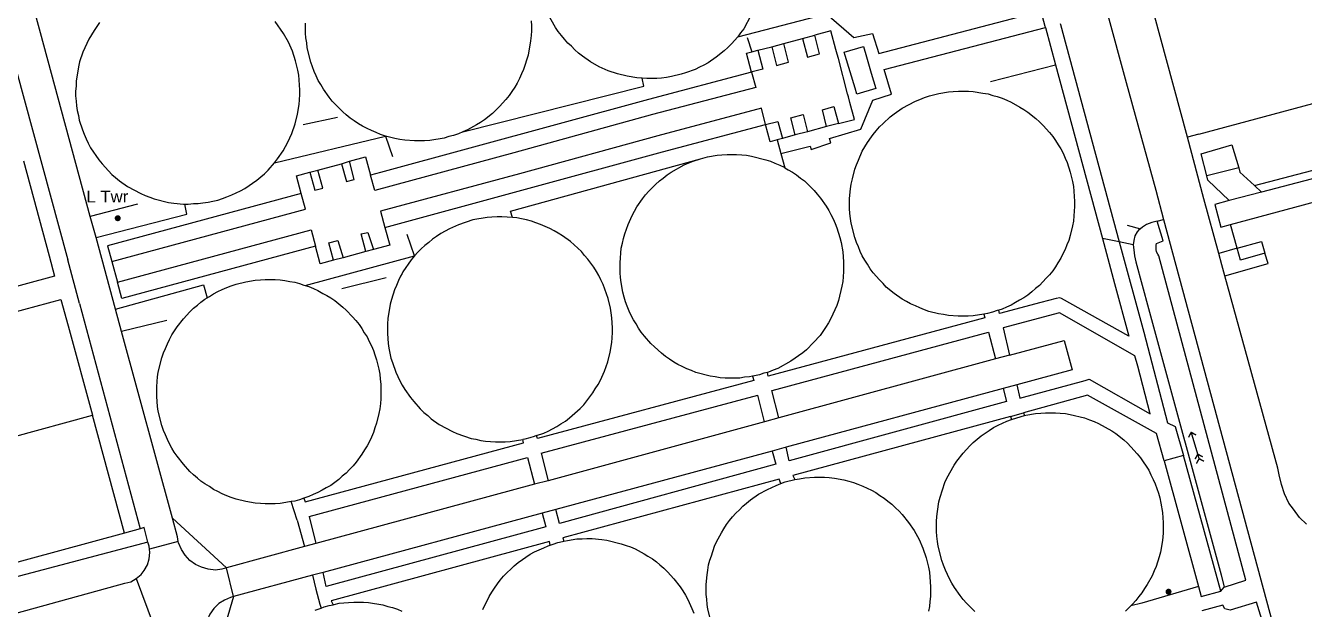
# Model space of a CAD drawing. Header units: millimetres. Extents: x 111502 to 977541, y 8702 to 1044108.
# Drawn here: x 974782.4 to 974942.6, y 476292.6 to 476365.8 of the extents above; entities that cross this region are included whole.
import ezdxf

# ---------------------------------------------------------------- set-up
doc = ezdxf.new("R2010")
doc.units = ezdxf.units.MM
doc.header["$LTSCALE"] = 0.25
doc.layers.add('X HVSS Site Background', color=8, linetype='Continuous')
doc.styles.add('OS Master Map$1$Standard', font='txt')

# ---------------------------------------------------------------- blocks, each defined once
blk = doc.blocks.new('OS Master Map$1$OSS9')
at = {"color": 8, "true_color": 0x707070, "const_width": 0.375, "flags": 128}
blk.add_lwpolyline([(0.188, 0), (0.181, 0.049), (0.162, 0.094), (0.133, 0.133), (0.094, 0.162), (0.049, 0.181), (0, 0.188), (-0.049, 0.181), (-0.094, 0.162), (-0.133, 0.133), (-0.162, 0.094), (-0.181, 0.049), (-0.188, 0), (-0.181, -0.049), (-0.162, -0.094), (-0.133, -0.133), (-0.094, -0.162), (-0.049, -0.181), (0, -0.188), (0.049, -0.181), (0.094, -0.162), (0.133, -0.133), (0.162, -0.094), (0.181, -0.049), (0.188, 0), (0.181, 0.049)], dxfattribs=at)
blk = doc.blocks.new('OS Master Map$1$OSS6')
at = {"color": 8, "true_color": 0x707070, "const_width": 0.174, "flags": 128}
for points in [[(0.5, 0.5), (0, 0), (0.5, -0.5)], [(0, 0), (3.438, 0)], [(3.35, 0.5), (2.85, 0), (3.35, -0.5)], [(3.938, 0.5), (3.438, 0), (3.938, -0.5)]]:
    blk.add_lwpolyline(points, dxfattribs=at)
blk = doc.blocks.new('OS MAP')
at = {"layer": 'X HVSS Site Background', "flags": 128}
for points in [[(488709.77, 240893.16), (488703.85, 240915.05), (488703.85, 240915.05), (488696.68, 240941.46)], [(488641.45, 240900.55), (488640.8, 240900.6), (488640.8, 240900.6), (488639.6, 240900.8), (488639.6, 240900.8), (488638.4, 240901.1), (488638.4, 240901.1), (488637.2, 240901.5), (488637.2, 240901.5), (488636.1, 240902), (488636.1, 240902), (488635, 240902.6), (488635, 240902.6), (488634, 240903.3), (488634, 240903.3), (488633.5, 240903.7), (488633.5, 240903.7), (488633.05, 240904.1), (488633.05, 240904.1), (488632.6, 240904.55), (488632.6, 240904.55), (488632.15, 240904.95), (488632.15, 240904.95), (488631.75, 240905.45), (488631.75, 240905.45), (488631.35, 240905.9), (488631.35, 240905.9), (488630.95, 240906.4), (488630.95, 240906.4), (488630.6, 240906.9), (488630.6, 240906.9), (488629.7, 240908.55)], [(488655.1, 240908.4), (488654.2, 240906.75), (488654.2, 240906.75), (488653.8, 240906.25), (488653.8, 240906.25), (488653.45, 240905.75)], [(488627.55, 240907.75), (488627.6, 240907.1), (488627.6, 240907.1), (488627.6, 240906.5), (488627.6, 240906.5), (488627.55, 240905.9), (488627.55, 240905.9), (488627.5, 240905.25), (488627.5, 240905.25), (488627.2, 240903.45), (488627.2, 240903.45), (488626.6, 240901.65), (488626.6, 240901.65), (488626.35, 240901.1), (488626.35, 240901.1), (488626.1, 240900.5), (488626.1, 240900.5), (488625.8, 240899.95), (488625.8, 240899.95), (488625.5, 240899.45), (488625.5, 240899.45), (488625.15, 240898.9), (488625.15, 240898.9), (488624.8, 240898.4), (488624.8, 240898.4), (488624.4, 240897.9), (488624.4, 240897.9), (488623.6, 240897), (488623.6, 240897), (488623.15, 240896.55), (488623.15, 240896.55), (488622.7, 240896.15), (488622.7, 240896.15), (488621.7, 240895.35), (488621.7, 240895.35), (488621.2, 240895), (488621.2, 240895), (488620.7, 240894.7), (488620.7, 240894.7), (488619.6, 240894.1), (488619.6, 240894.1), (488619, 240893.85)], [(488609.3, 240893.3), (488608.7, 240893.5), (488608.7, 240893.5), (488608.15, 240893.75), (488608.15, 240893.75), (488607.55, 240894), (488607.55, 240894), (488607, 240894.25), (488607, 240894.25), (488606.45, 240894.55), (488606.45, 240894.55), (488605.95, 240894.85), (488605.95, 240894.85), (488605.4, 240895.2), (488605.4, 240895.2), (488604.9, 240895.55), (488604.9, 240895.55), (488604.4, 240895.95), (488604.4, 240895.95), (488603.95, 240896.35), (488603.95, 240896.35), (488603.05, 240897.25), (488603.05, 240897.25), (488602.65, 240897.7), (488602.65, 240897.7), (488602.25, 240898.2), (488602.25, 240898.2), (488601.55, 240899.2), (488601.55, 240899.2), (488601.2, 240899.75), (488601.2, 240899.75), (488600.9, 240900.25), (488600.9, 240900.25), (488600.65, 240900.85), (488600.65, 240900.85), (488600.4, 240901.4), (488600.4, 240901.4), (488600.15, 240902), (488600.15, 240902), (488599.95, 240902.55), (488599.95, 240902.55), (488599.5, 240904.35), (488599.5, 240904.35), (488599.45, 240905), (488599.45, 240905), (488599.35, 240905.6), (488599.35, 240905.6), (488599.3, 240906.2), (488599.3, 240906.2), (488599.3, 240907.45)], [(488595.4, 240889.95), (488595.8, 240890.45), (488595.8, 240890.45), (488596.5, 240891.45), (488596.5, 240891.45), (488597.1, 240892.55), (488597.1, 240892.55), (488597.6, 240893.65), (488597.6, 240893.65), (488598, 240894.85), (488598, 240894.85), (488598.3, 240896.05), (488598.3, 240896.05), (488598.5, 240897.25), (488598.5, 240897.25), (488598.55, 240897.85), (488598.55, 240897.85), (488598.6, 240898.5), (488598.6, 240898.5), (488598.6, 240899.1), (488598.6, 240899.1), (488598.55, 240899.7), (488598.55, 240899.7), (488598.5, 240900.35), (488598.5, 240900.35), (488598.45, 240900.95), (488598.45, 240900.95), (488598.35, 240901.55), (488598.35, 240901.55), (488598.05, 240902.75), (488598.05, 240902.75), (488597.65, 240903.95), (488597.65, 240903.95), (488597.15, 240905.05), (488597.15, 240905.05), (488596.55, 240906.15), (488596.55, 240906.15), (488595.5, 240907.65)], [(488573.5, 240907.55), (488572.8, 240906.55), (488572.8, 240906.55), (488572.5, 240906), (488572.5, 240906), (488572.15, 240905.45), (488572.15, 240905.45), (488571.4, 240903.8), (488571.4, 240903.8), (488571, 240902.6), (488571, 240902.6), (488570.85, 240902), (488570.85, 240902), (488570.55, 240900.2), (488570.55, 240900.2), (488570.55, 240899.55), (488570.55, 240899.55), (488570.5, 240898.95), (488570.5, 240898.95), (488570.5, 240898.35), (488570.5, 240898.35), (488570.55, 240897.7), (488570.55, 240897.7), (488570.6, 240897.1), (488570.6, 240897.1), (488570.7, 240896.5), (488570.7, 240896.5), (488570.85, 240895.9), (488570.85, 240895.9), (488570.95, 240895.3), (488570.95, 240895.3), (488571.35, 240894.1), (488571.35, 240894.1), (488571.55, 240893.55), (488571.55, 240893.55), (488571.8, 240892.95), (488571.8, 240892.95), (488572.05, 240892.4), (488572.05, 240892.4), (488572.35, 240891.85), (488572.35, 240891.85), (488573.4, 240890.35), (488573.4, 240890.35), (488573.8, 240889.85), (488573.8, 240889.85), (488574.6, 240888.95), (488574.6, 240888.95), (488575.05, 240888.5), (488575.05, 240888.5), (488575.5, 240888.1), (488575.5, 240888.1), (488576, 240887.7), (488576, 240887.7), (488577, 240887), (488577, 240887), (488578.65, 240886.1), (488578.65, 240886.1), (488579.2, 240885.85), (488579.2, 240885.85), (488579.8, 240885.65), (488579.8, 240885.65), (488580.35, 240885.45), (488580.35, 240885.45), (488582.15, 240885), (488582.15, 240885), (488582.8, 240884.9), (488582.8, 240884.9), (488584, 240884.8), (488584, 240884.8), (488584.16, 240884.8)], [(488566.08, 240906.22), (488565.45, 240908.55), (488565.45, 240908.55), (488565.3, 240909.35), (488565.3, 240909.35), (488565.25, 240910.15), (488565.25, 240910.15), (488565.4, 240910.95)], [(488653.45, 240905.75), (488664.55, 240908.6), (488664.55, 240908.6), (488667.98, 240905.65), (488667.98, 240905.65), (488670.31, 240906.17), (488670.31, 240906.17), (488671.13, 240903.66), (488671.13, 240903.66), (488691.43, 240908.96)], [(488691.43, 240908.96), (488691.93, 240907.08), (488691.93, 240907.08), (488691.98, 240906.9)], [(488699.66, 240908.91), (488702.1, 240900), (488702.1, 240900), (488705.8, 240886.55), (488705.8, 240886.55), (488706.79, 240882.87)], [(488658.85, 240891.13), (488662.52, 240892.05), (488662.52, 240892.05), (488662.65, 240891.64), (488662.65, 240891.64), (488665.09, 240892.45), (488665.09, 240892.45), (488664.95, 240893.01), (488664.95, 240893.01), (488668.88, 240894.18), (488668.88, 240894.18), (488670.36, 240897.8), (488670.36, 240897.8), (488672.71, 240898.56), (488672.71, 240898.56), (488671.78, 240901.63), (488671.78, 240901.63), (488691.98, 240906.9)], [(488666.05, 240894.9), (488668.05, 240895.4), (488668.05, 240895.4), (488667.5, 240897.5), (488667.5, 240897.5), (488667.3, 240898.24), (488667.3, 240898.24), (488667.21, 240898.62), (488667.21, 240898.62), (488666.05, 240903.02), (488666.05, 240903.02), (488665.9, 240903.57), (488665.9, 240903.57), (488665.75, 240904.15), (488665.75, 240904.15), (488665.1, 240906.5), (488665.1, 240906.5), (488663.1, 240905.95)], [(488691.98, 240906.9), (488693.25, 240902.23)], [(488693.84, 240907.39), (488693.87, 240907.29), (488693.87, 240907.29), (488701.24, 240880.05)], [(488561.95, 240905.6), (488569.5, 240877.8)], [(488572.33, 240883.25), (488566.08, 240906.22)], [(488653.45, 240905.75), (488652.65, 240904.85), (488652.65, 240904.85), (488652.2, 240904.4), (488652.2, 240904.4), (488651.75, 240904), (488651.75, 240904), (488650.75, 240903.2), (488650.75, 240903.2), (488649.75, 240902.5), (488649.75, 240902.5), (488649.2, 240902.2), (488649.2, 240902.2), (488648.65, 240901.95), (488648.65, 240901.95), (488648.1, 240901.65), (488648.1, 240901.65), (488646.9, 240901.25), (488646.9, 240901.25), (488646.35, 240901.05), (488646.35, 240901.05), (488645.15, 240900.75), (488645.15, 240900.75), (488644.5, 240900.65), (488644.5, 240900.65), (488643.9, 240900.55), (488643.9, 240900.55), (488643.3, 240900.5), (488643.3, 240900.5), (488642.05, 240900.5), (488642.05, 240900.5), (488641.45, 240900.55)], [(488654.62, 240905.67), (488655.19, 240903.86)], [(488657.7, 240904.5), (488659.2, 240904.9)], [(488657.7, 240904.5), (488658.3, 240902.15), (488658.3, 240902.15), (488659.8, 240902.55), (488659.8, 240902.55), (488659.2, 240904.9)], [(488659.2, 240904.9), (488661.55, 240905.55)], [(488661.55, 240905.55), (488662.2, 240903.2), (488662.2, 240903.2), (488663.7, 240903.6), (488663.7, 240903.6), (488663.1, 240905.95)], [(488661.55, 240905.55), (488663.1, 240905.95)], [(488655.18, 240901.33), (488654.55, 240903.7), (488654.55, 240903.7), (488655.19, 240903.86)], [(488655.95, 240904.05), (488656.6, 240901.7), (488656.6, 240901.7), (488655.25, 240901.35), (488655.25, 240901.35), (488655.18, 240901.33)], [(488655.19, 240903.86), (488655.95, 240904.05)], [(488655.95, 240904.05), (488657.7, 240904.5)], [(488668.35, 240898.55), (488668.14, 240899.29), (488668.14, 240899.29), (488666.92, 240903.41), (488666.92, 240903.41), (488666.79, 240903.83), (488666.79, 240903.83), (488669.18, 240904.54), (488669.18, 240904.54), (488669.56, 240903.25), (488669.56, 240903.25), (488670.17, 240901.2), (488670.17, 240901.2), (488670.74, 240899.26), (488670.74, 240899.26), (488668.35, 240898.55)], [(488685.09, 240900.14), (488693.25, 240902.23)], [(488693.25, 240902.23), (488699.13, 240880.46)], [(488711.19, 240893.54), (488740.87, 240901.52)], [(488718.2, 240887.1), (488743.25, 240893.68), (488743.25, 240893.68), (488740.87, 240901.52)], [(488655.18, 240901.33), (488655.7, 240899.4), (488655.7, 240899.4), (488642.75, 240896), (488642.75, 240896), (488625.4, 240891.2), (488625.4, 240891.2), (488608, 240886.5), (488608, 240886.5), (488607.45, 240888.4)], [(488655.18, 240901.33), (488642.25, 240897.9), (488642.25, 240897.9), (488608.7, 240888.75), (488608.7, 240888.75), (488607.45, 240888.4)], [(488619, 240893.85), (488641.69, 240899.55), (488641.69, 240899.55), (488641.45, 240900.55)], [(488684.29, 240871.02), (488682.95, 240870.8), (488682.95, 240870.8), (488682.3, 240870.75), (488682.3, 240870.75), (488681.05, 240870.75), (488681.05, 240870.75), (488679.85, 240870.85), (488679.85, 240870.85), (488679.2, 240870.95), (488679.2, 240870.95), (488678.6, 240871.05), (488678.6, 240871.05), (488677.4, 240871.35), (488677.4, 240871.35), (488676.85, 240871.55), (488676.85, 240871.55), (488676.25, 240871.8), (488676.25, 240871.8), (488675.7, 240872.05), (488675.7, 240872.05), (488675.1, 240872.3), (488675.1, 240872.3), (488674.6, 240872.6), (488674.6, 240872.6), (488674.05, 240872.9), (488674.05, 240872.9), (488673.05, 240873.6), (488673.05, 240873.6), (488672.05, 240874.4), (488672.05, 240874.4), (488671.65, 240874.85), (488671.65, 240874.85), (488671.2, 240875.3), (488671.2, 240875.3), (488670.4, 240876.2), (488670.4, 240876.2), (488670.05, 240876.7), (488670.05, 240876.7), (488669.7, 240877.25), (488669.7, 240877.25), (488669.35, 240877.75), (488669.35, 240877.75), (488669.05, 240878.3), (488669.05, 240878.3), (488668.8, 240878.85), (488668.8, 240878.85), (488668.55, 240879.45), (488668.55, 240879.45), (488668.3, 240880), (488668.3, 240880), (488668.1, 240880.6), (488668.1, 240880.6), (488667.65, 240882.4), (488667.65, 240882.4), (488667.55, 240883), (488667.55, 240883), (488667.5, 240883.6), (488667.5, 240883.6), (488667.45, 240884.25), (488667.45, 240884.25), (488667.45, 240885.5), (488667.45, 240885.5), (488667.55, 240886.7), (488667.55, 240886.7), (488667.65, 240887.3), (488667.65, 240887.3), (488667.8, 240887.95), (488667.8, 240887.95), (488668.1, 240889.15), (488668.1, 240889.15), (488668.3, 240889.7), (488668.3, 240889.7), (488668.55, 240890.3), (488668.55, 240890.3), (488669.05, 240891.4), (488669.05, 240891.4), (488669.35, 240891.95), (488669.35, 240891.95), (488669.7, 240892.5), (488669.7, 240892.5), (488670.22, 240893.23), (488670.22, 240893.23), (488670.4, 240893.5), (488670.4, 240893.5), (488670.8, 240893.95), (488670.8, 240893.95), (488671.2, 240894.45), (488671.2, 240894.45), (488671.65, 240894.9), (488671.65, 240894.9), (488672.55, 240895.7), (488672.55, 240895.7), (488673.05, 240896.1), (488673.05, 240896.1), (488674.05, 240896.8), (488674.05, 240896.8), (488675.7, 240897.7), (488675.7, 240897.7), (488676.25, 240897.9), (488676.25, 240897.9), (488676.85, 240898.15), (488676.85, 240898.15), (488677.45, 240898.35), (488677.45, 240898.35), (488678.65, 240898.65), (488678.65, 240898.65), (488679.85, 240898.85), (488679.85, 240898.85), (488680.45, 240898.9), (488680.45, 240898.9), (488681.1, 240898.95), (488681.1, 240898.95), (488682.35, 240898.95), (488682.35, 240898.95), (488682.95, 240898.9), (488682.95, 240898.9), (488684.15, 240898.7), (488684.15, 240898.7), (488684.8, 240898.6), (488684.8, 240898.6), (488685.4, 240898.4), (488685.4, 240898.4), (488685.95, 240898.25), (488685.95, 240898.25), (488686.55, 240898.05), (488686.55, 240898.05), (488687.15, 240897.8), (488687.15, 240897.8), (488687.7, 240897.55), (488687.7, 240897.55), (488688.8, 240896.95), (488688.8, 240896.95), (488689.3, 240896.65), (488689.3, 240896.65), (488689.8, 240896.3), (488689.8, 240896.3), (488690.8, 240895.5), (488690.8, 240895.5), (488691.25, 240895.1), (488691.25, 240895.1), (488691.7, 240894.65), (488691.7, 240894.65), (488692.5, 240893.75), (488692.5, 240893.75), (488692.9, 240893.25), (488692.9, 240893.25), (488693.25, 240892.75), (488693.25, 240892.75), (488693.6, 240892.2), (488693.6, 240892.2), (488693.9, 240891.7), (488693.9, 240891.7), (488694.2, 240891.15), (488694.2, 240891.15), (488694.45, 240890.55), (488694.45, 240890.55), (488694.7, 240890), (488694.7, 240890), (488695.1, 240888.8), (488695.1, 240888.8), (488695.4, 240887.6), (488695.4, 240887.6), (488695.5, 240887), (488695.5, 240887), (488695.55, 240886.4), (488695.55, 240886.4), (488695.6, 240885.75), (488695.6, 240885.75), (488695.65, 240885.15), (488695.65, 240885.15), (488695.65, 240884.5), (488695.65, 240884.5), (488695.55, 240883.3), (488695.55, 240883.3), (488695.5, 240882.65), (488695.5, 240882.65), (488695.4, 240882.05), (488695.4, 240882.05), (488695.1, 240880.85), (488695.1, 240880.85), (488694.9, 240880.25), (488694.9, 240880.25), (488694.65, 240879.7), (488694.65, 240879.7), (488694.45, 240879.1), (488694.45, 240879.1), (488694.15, 240878.55), (488694.15, 240878.55), (488693.9, 240878), (488693.9, 240878), (488693.55, 240877.45), (488693.55, 240877.45), (488693.25, 240876.95), (488693.25, 240876.95), (488692.9, 240876.45), (488692.9, 240876.45), (488692.5, 240875.95), (488692.5, 240875.95), (488692.1, 240875.5), (488692.1, 240875.5), (488691.65, 240875.05), (488691.65, 240875.05), (488691.25, 240874.6), (488691.25, 240874.6), (488690.75, 240874.2), (488690.75, 240874.2), (488690.3, 240873.8), (488690.3, 240873.8), (488689.8, 240873.4), (488689.8, 240873.4), (488689.3, 240873.05), (488689.3, 240873.05), (488688.75, 240872.75), (488688.75, 240872.75), (488688.25, 240872.45), (488688.25, 240872.45), (488687.7, 240872.15), (488687.7, 240872.15), (488687.1, 240871.9), (488687.1, 240871.9), (488686.55, 240871.65), (488686.55, 240871.65), (488686.15, 240871.52)], [(488656.94, 240894.75), (488656.4, 240896.8), (488656.4, 240896.8), (488643.45, 240893.35), (488643.45, 240893.35), (488626.1, 240888.6), (488626.1, 240888.6), (488608.7, 240883.9), (488608.7, 240883.9), (488609.25, 240881.85)], [(488664.55, 240894.5), (488664.05, 240896.6), (488664.05, 240896.6), (488665.5, 240897), (488665.5, 240897), (488666.05, 240894.9)], [(488599.02, 240894.77), (488603.29, 240895.69)], [(488656.94, 240894.75), (488658.45, 240895.15), (488658.45, 240895.15), (488659.05, 240893)], [(488660.65, 240893.45), (488660.1, 240895.6), (488660.1, 240895.6), (488661.65, 240896), (488661.65, 240896), (488662.2, 240893.85)], [(488609.25, 240881.85), (488644, 240891.35), (488644, 240891.35), (488656.94, 240894.75)], [(488619, 240893.85), (488618.45, 240893.6), (488618.45, 240893.6), (488617.85, 240893.4), (488617.85, 240893.4), (488617.25, 240893.25), (488617.25, 240893.25), (488616.65, 240893.05), (488616.65, 240893.05), (488614.85, 240892.75), (488614.85, 240892.75), (488614.2, 240892.7), (488614.2, 240892.7), (488612.95, 240892.7), (488612.95, 240892.7), (488611.75, 240892.8), (488611.75, 240892.8), (488611.1, 240892.9), (488611.1, 240892.9), (488610.5, 240893), (488610.5, 240893), (488609.3, 240893.3)], [(488658.38, 240892.83), (488657.5, 240892.6), (488657.5, 240892.6), (488656.94, 240894.75)], [(488662.2, 240893.85), (488660.65, 240893.45)], [(488664.55, 240894.5), (488662.2, 240893.85)], [(488666.05, 240894.9), (488664.55, 240894.5)], [(488711.19, 240893.54), (488709.77, 240893.16)], [(488751.75, 240894.85), (488719.05, 240886.3)], [(488595.4, 240889.95), (488609.3, 240893.3)], [(488609.3, 240893.3), (488610.21, 240890.77)], [(488659.05, 240893), (488658.38, 240892.83)], [(488658.38, 240892.83), (488658.85, 240891.13)], [(488660.65, 240893.45), (488659.05, 240893)], [(488713.72, 240878.59), (488711.85, 240885.45), (488711.85, 240885.45), (488709.77, 240893.16)], [(488712.2, 240888.35), (488711.5, 240891.1), (488711.5, 240891.1), (488715.35, 240892.2), (488715.35, 240892.2), (488716.2, 240889.35)], [(488604.8, 240890.15), (488606.8, 240890.7), (488606.8, 240890.7), (488607.45, 240888.4)], [(488625.24, 240883.09), (488624.98, 240883.91), (488624.98, 240883.91), (488648.79, 240890.46)], [(488655.3, 240863.24), (488654.9, 240863.15), (488654.9, 240863.15), (488654.3, 240863.1), (488654.3, 240863.1), (488653.7, 240863), (488653.7, 240863), (488651.85, 240863), (488651.85, 240863), (488651.25, 240863.05), (488651.25, 240863.05), (488650.6, 240863.15), (488650.6, 240863.15), (488650, 240863.25), (488650, 240863.25), (488648.2, 240863.7), (488648.2, 240863.7), (488647.65, 240863.95), (488647.65, 240863.95), (488647.05, 240864.15), (488647.05, 240864.15), (488646.5, 240864.45), (488646.5, 240864.45), (488645.95, 240864.7), (488645.95, 240864.7), (488645.45, 240865), (488645.45, 240865), (488644.9, 240865.35), (488644.9, 240865.35), (488644.4, 240865.7), (488644.4, 240865.7), (488643.9, 240866.1), (488643.9, 240866.1), (488643, 240866.9), (488643, 240866.9), (488642.55, 240867.35), (488642.55, 240867.35), (488641.75, 240868.25), (488641.75, 240868.25), (488641.35, 240868.75), (488641.35, 240868.75), (488641, 240869.25), (488641, 240869.25), (488640.7, 240869.8), (488640.7, 240869.8), (488640.4, 240870.3), (488640.4, 240870.3), (488640.1, 240870.85), (488640.1, 240870.85), (488639.85, 240871.4), (488639.85, 240871.4), (488639.6, 240872), (488639.6, 240872), (488639.4, 240872.55), (488639.4, 240872.55), (488639.2, 240873.15), (488639.2, 240873.15), (488639.05, 240873.75), (488639.05, 240873.75), (488638.85, 240874.95), (488638.85, 240874.95), (488638.75, 240875.6), (488638.75, 240875.6), (488638.7, 240876.2), (488638.7, 240876.2), (488638.7, 240877.45), (488638.7, 240877.45), (488638.85, 240879.25), (488638.85, 240879.25), (488639, 240879.9), (488639, 240879.9), (488639.15, 240880.5), (488639.15, 240880.5), (488639.3, 240881.05), (488639.3, 240881.05), (488639.7, 240882.25), (488639.7, 240882.25), (488640.2, 240883.35), (488640.2, 240883.35), (488640.8, 240884.45), (488640.8, 240884.45), (488641.5, 240885.45), (488641.5, 240885.45), (488641.9, 240885.95), (488641.9, 240885.95), (488642.3, 240886.4), (488642.3, 240886.4), (488643.15, 240887.25), (488643.15, 240887.25), (488643.65, 240887.7), (488643.65, 240887.7), (488644.1, 240888.05), (488644.1, 240888.05), (488644.6, 240888.45), (488644.6, 240888.45), (488645.1, 240888.8), (488645.1, 240888.8), (488646.75, 240889.7), (488646.75, 240889.7), (488647.3, 240889.95), (488647.3, 240889.95), (488647.85, 240890.15), (488647.85, 240890.15), (488648.79, 240890.46)], [(488648.79, 240890.46), (488649.05, 240890.55), (488649.05, 240890.55), (488649.65, 240890.7), (488649.65, 240890.7), (488650.85, 240890.9), (488650.85, 240890.9), (488651.45, 240890.95), (488651.45, 240890.95), (488652.1, 240891), (488652.1, 240891), (488653.3, 240891), (488653.3, 240891), (488653.95, 240890.95), (488653.95, 240890.95), (488654.55, 240890.9), (488654.55, 240890.9), (488655.15, 240890.8), (488655.15, 240890.8), (488656.95, 240890.35), (488656.95, 240890.35), (488657.55, 240890.15), (488657.55, 240890.15), (488658.1, 240889.9), (488658.1, 240889.9), (488658.7, 240889.65), (488658.7, 240889.65), (488659.25, 240889.4), (488659.25, 240889.4), (488659.36, 240889.33)], [(488658.85, 240891.13), (488659.36, 240889.33)], [(488715.18, 240882.23), (488746.8, 240890.75)], [(488563.96, 240890.22), (488567.2, 240878.3), (488567.2, 240878.3), (488567.85, 240875.75), (488567.85, 240875.75), (488547.7, 240870.3), (488547.7, 240870.3), (488543.8, 240884.7)], [(488584.16, 240884.8), (488584.6, 240884.8), (488584.6, 240884.8), (488585.25, 240884.85), (488585.25, 240884.85), (488585.85, 240884.85), (488585.85, 240884.85), (488586.45, 240884.95), (488586.45, 240884.95), (488587.1, 240885.05), (488587.1, 240885.05), (488587.7, 240885.15), (488587.7, 240885.15), (488588.3, 240885.3), (488588.3, 240885.3), (488588.9, 240885.5), (488588.9, 240885.5), (488589.45, 240885.7), (488589.45, 240885.7), (488590.05, 240885.95), (488590.05, 240885.95), (488591.15, 240886.45), (488591.15, 240886.45), (488591.7, 240886.75), (488591.7, 240886.75), (488593.2, 240887.8), (488593.2, 240887.8), (488593.7, 240888.2), (488593.7, 240888.2), (488594.15, 240888.6), (488594.15, 240888.6), (488594.6, 240889.05), (488594.6, 240889.05), (488595.4, 240889.95)], [(488598.75, 240886.1), (488598.15, 240888.35), (488598.15, 240888.35), (488599.85, 240888.8)], [(488599.85, 240888.8), (488600.85, 240889.05)], [(488599.85, 240888.8), (488600.45, 240886.55), (488600.45, 240886.55), (488601.45, 240886.8), (488601.45, 240886.8), (488600.85, 240889.05)], [(488600.85, 240889.05), (488603.8, 240889.85)], [(488603.8, 240889.85), (488604.45, 240887.6), (488604.45, 240887.6), (488605.4, 240887.85), (488605.4, 240887.85), (488604.8, 240890.15)], [(488603.8, 240889.85), (488604.8, 240890.15)], [(488659.36, 240889.33), (488659.75, 240889.1), (488659.75, 240889.1), (488660.3, 240888.8), (488660.3, 240888.8), (488660.8, 240888.45), (488660.8, 240888.45), (488661.3, 240888.05), (488661.3, 240888.05), (488661.8, 240887.7), (488661.8, 240887.7), (488663, 240886.5), (488663, 240886.5), (488663.4, 240886.05), (488663.4, 240886.05), (488663.8, 240885.55), (488663.8, 240885.55), (488664.5, 240884.55), (488664.5, 240884.55), (488664.85, 240884), (488664.85, 240884), (488665.1, 240883.5), (488665.1, 240883.5), (488665.4, 240882.95), (488665.4, 240882.95), (488665.65, 240882.35), (488665.65, 240882.35), (488665.85, 240881.8), (488665.85, 240881.8), (488666.25, 240880.6), (488666.25, 240880.6), (488666.4, 240880), (488666.4, 240880), (488666.6, 240878.8), (488666.6, 240878.8), (488666.65, 240878.2), (488666.65, 240878.2), (488666.7, 240877.55), (488666.7, 240877.55), (488666.7, 240876.35), (488666.7, 240876.35), (488666.65, 240875.7), (488666.65, 240875.7), (488666.6, 240875.1), (488666.6, 240875.1), (488666.5, 240874.5), (488666.5, 240874.5), (488666.05, 240872.7), (488666.05, 240872.7), (488665.85, 240872.1), (488665.85, 240872.1), (488665.1, 240870.45), (488665.1, 240870.45), (488664.8, 240869.9), (488664.8, 240869.9), (488664.45, 240869.35), (488664.45, 240869.35), (488663.75, 240868.35), (488663.75, 240868.35), (488662.95, 240867.45), (488662.95, 240867.45), (488662.05, 240866.55), (488662.05, 240866.55), (488661.6, 240866.15), (488661.6, 240866.15), (488660.1, 240865.1), (488660.1, 240865.1), (488658.45, 240864.2), (488658.45, 240864.2), (488657.9, 240864), (488657.9, 240864), (488657.3, 240863.75), (488657.3, 240863.75), (488657.15, 240863.71)], [(488716.2, 240889.35), (488712.2, 240888.35)], [(488716.2, 240889.35), (488716.35, 240888.8), (488716.35, 240888.8), (488718.2, 240887.1)], [(488715, 240885.25), (488712.35, 240887.8), (488712.35, 240887.8), (488712.2, 240888.35)], [(488718.2, 240887.1), (488719.05, 240886.3)], [(488598.75, 240886.1), (488574.5, 240879.55), (488574.5, 240879.55), (488575.03, 240877.6)], [(488575.03, 240877.6), (488599.3, 240884.15), (488599.3, 240884.15), (488598.75, 240886.1)], [(488719.05, 240886.3), (488715, 240885.25)], [(488578.26, 240884.8), (488572.33, 240883.25)], [(488573.05, 240880.61), (488584.43, 240883.52), (488584.43, 240883.52), (488584.16, 240884.8)], [(488715, 240885.25), (488713.2, 240884.75), (488713.2, 240884.75), (488713.95, 240881.9), (488713.95, 240881.9), (488715.18, 240882.23)], [(488573.05, 240880.61), (488572.33, 240883.25)], [(488625.24, 240883.09), (488624.55, 240883.15), (488624.55, 240883.15), (488623.9, 240883.2), (488623.9, 240883.2), (488623.3, 240883.2), (488623.3, 240883.2), (488622.65, 240883.15), (488622.65, 240883.15), (488622.05, 240883.1), (488622.05, 240883.1), (488620.25, 240882.8), (488620.25, 240882.8), (488618.45, 240882.2), (488618.45, 240882.2), (488617.35, 240881.7), (488617.35, 240881.7), (488616.25, 240881.1), (488616.25, 240881.1), (488615.7, 240880.75), (488615.7, 240880.75), (488615.2, 240880.4), (488615.2, 240880.4), (488614.75, 240880), (488614.75, 240880), (488614.25, 240879.6), (488614.25, 240879.6), (488613.8, 240879.2), (488613.8, 240879.2), (488613.35, 240878.75), (488613.35, 240878.75), (488612.95, 240878.3)], [(488628.25, 240855.8), (488629.15, 240856.1), (488629.15, 240856.1), (488629.7, 240856.35), (488629.7, 240856.35), (488630.8, 240856.95), (488630.8, 240856.95), (488631.3, 240857.25), (488631.3, 240857.25), (488631.85, 240857.6), (488631.85, 240857.6), (488632.35, 240858), (488632.35, 240858), (488633.7, 240859.2), (488633.7, 240859.2), (488634.15, 240859.65), (488634.15, 240859.65), (488634.55, 240860.15), (488634.55, 240860.15), (488634.9, 240860.65), (488634.9, 240860.65), (488635.3, 240861.15), (488635.3, 240861.15), (488635.6, 240861.65), (488635.6, 240861.65), (488635.95, 240862.2), (488635.95, 240862.2), (488636.25, 240862.75), (488636.25, 240862.75), (488636.75, 240863.85), (488636.75, 240863.85), (488637.15, 240865.05), (488637.15, 240865.05), (488637.45, 240866.25), (488637.45, 240866.25), (488637.65, 240867.45), (488637.65, 240867.45), (488637.7, 240868.05), (488637.7, 240868.05), (488637.75, 240868.7), (488637.75, 240868.7), (488637.75, 240869.3), (488637.75, 240869.3), (488637.7, 240869.9), (488637.7, 240869.9), (488637.65, 240870.55), (488637.65, 240870.55), (488637.6, 240871.15), (488637.6, 240871.15), (488637.5, 240871.75), (488637.5, 240871.75), (488637.2, 240872.95), (488637.2, 240872.95), (488636.8, 240874.15), (488636.8, 240874.15), (488636.6, 240874.7), (488636.6, 240874.7), (488636.3, 240875.3), (488636.3, 240875.3), (488636.05, 240875.85), (488636.05, 240875.85), (488635.75, 240876.35), (488635.75, 240876.35), (488635.4, 240876.9), (488635.4, 240876.9), (488635.05, 240877.4), (488635.05, 240877.4), (488634.65, 240877.9), (488634.65, 240877.9), (488634.25, 240878.35), (488634.25, 240878.35), (488633.85, 240878.85), (488633.85, 240878.85), (488633.4, 240879.25), (488633.4, 240879.25), (488632.95, 240879.7), (488632.95, 240879.7), (488632.5, 240880.1), (488632.5, 240880.1), (488631.5, 240880.8), (488631.5, 240880.8), (488630.95, 240881.15), (488630.95, 240881.15), (488630.45, 240881.45), (488630.45, 240881.45), (488629.9, 240881.75), (488629.9, 240881.75), (488629.3, 240882), (488629.3, 240882), (488628.75, 240882.25), (488628.75, 240882.25), (488628.15, 240882.45), (488628.15, 240882.45), (488627.6, 240882.65), (488627.6, 240882.65), (488627, 240882.8), (488627, 240882.8), (488626.35, 240882.95), (488626.35, 240882.95), (488625.75, 240883.05), (488625.75, 240883.05), (488625.24, 240883.09)], [(488706, 240882.65), (488705.3, 240882.5), (488705.3, 240882.5), (488704.65, 240882.25), (488704.65, 240882.25), (488704.15, 240881.9), (488704.15, 240881.9), (488703.89, 240881.7)], [(488714.4, 240836.8), (488717.1, 240837.7), (488717.1, 240837.7), (488706.2, 240878.3), (488706.2, 240878.3), (488706.05, 240878.5), (488706.05, 240878.5), (488705.9, 240878.8), (488705.9, 240878.8), (488705.85, 240879.1), (488705.85, 240879.1), (488705.85, 240879.65), (488705.85, 240879.65), (488705.9, 240879.85), (488705.9, 240879.85), (488706.75, 240880.2), (488706.75, 240880.2), (488706, 240882.65)], [(488706, 240882.65), (488706.79, 240882.87)], [(488706.79, 240882.87), (488721.64, 240827.84)], [(488575.74, 240875), (488600, 240881.55), (488600, 240881.55), (488600.55, 240879.5)], [(488606.85, 240878.85), (488606.25, 240881.05), (488606.25, 240881.05), (488607.1, 240881.25), (488607.1, 240881.25), (488607.8, 240879.1)], [(488609.25, 240881.85), (488609.85, 240879.65), (488609.85, 240879.65), (488607.8, 240879.1)], [(488612.95, 240878.3), (488612.05, 240880.98)], [(488702.23, 240882.14), (488703.88, 240881.7), (488703.88, 240881.7), (488703.89, 240881.7)], [(488703.89, 240881.7), (488703.7, 240881.55), (488703.7, 240881.55), (488703.5, 240881.3), (488703.5, 240881.3), (488703.2, 240880.8), (488703.2, 240880.8), (488703.05, 240880.25), (488703.05, 240880.25), (488703, 240879.7)], [(488716.02, 240879.26), (488715.18, 240882.23)], [(488575.49, 240871.64), (488573.05, 240880.61)], [(488600.55, 240879.5), (488576.3, 240872.95), (488576.3, 240872.95), (488575.74, 240875)], [(488602.8, 240877.75), (488601.15, 240877.3), (488601.15, 240877.3), (488600.55, 240879.5)], [(488602.8, 240877.75), (488602.2, 240879.95), (488602.2, 240879.95), (488603.35, 240880.25), (488603.35, 240880.25), (488604, 240878.05)], [(488607.8, 240879.1), (488606.85, 240878.85)], [(488699.13, 240880.46), (488700.65, 240874.85), (488700.65, 240874.85), (488702.45, 240868.25), (488702.45, 240868.25), (488694, 240872.95), (488694, 240872.95), (488693.8, 240873.05), (488693.8, 240873.05), (488693.35, 240872.95), (488693.35, 240872.95), (488691.4, 240872.45), (488691.4, 240872.45), (488686.25, 240871.1), (488686.25, 240871.1), (488686.15, 240871.52)], [(488701.24, 240880.05), (488699.13, 240880.46)], [(488701.24, 240880.05), (488704.3, 240868.75), (488704.3, 240868.75), (488707.3, 240857.4), (488707.3, 240857.4), (488708.25, 240856.95), (488708.25, 240856.95), (488709.3, 240853.3)], [(488703, 240879.7), (488701.24, 240880.05)], [(488703, 240879.7), (488703.05, 240879.05), (488703.05, 240879.05), (488703.15, 240878.3), (488703.15, 240878.3), (488703.3, 240877.55), (488703.3, 240877.55), (488704.9, 240871.7), (488704.9, 240871.7), (488714, 240838.35), (488714, 240838.35), (488714.4, 240836.8)], [(488716.02, 240879.26), (488713.72, 240878.59)], [(488716.02, 240879.26), (488719.04, 240880.11), (488719.04, 240880.11), (488719.46, 240878.64)], [(488719.46, 240878.64), (488716.44, 240877.78), (488716.44, 240877.78), (488716.02, 240879.26)], [(488571, 240872.35), (488569.5, 240877.8)], [(488575.03, 240877.6), (488575.74, 240875)], [(488599.27, 240874.6), (488612.95, 240878.3)], [(488604, 240878.05), (488602.8, 240877.75)], [(488606.85, 240878.85), (488604, 240878.05)], [(488612.95, 240878.3), (488612.55, 240877.8), (488612.55, 240877.8), (488611.5, 240876.3), (488611.5, 240876.3), (488611.39, 240876.1), (488611.39, 240876.1), (488611.2, 240875.75), (488611.2, 240875.75), (488610.95, 240875.2), (488610.95, 240875.2), (488610.7, 240874.6), (488610.7, 240874.6), (488610.45, 240874.05), (488610.45, 240874.05), (488610.05, 240872.85), (488610.05, 240872.85), (488609.9, 240872.25), (488609.9, 240872.25), (488609.6, 240870.45), (488609.6, 240870.45), (488609.55, 240869.8), (488609.55, 240869.8), (488609.55, 240868.6), (488609.55, 240868.6), (488609.6, 240867.95), (488609.6, 240867.95), (488609.65, 240867.35), (488609.65, 240867.35), (488609.75, 240866.75), (488609.75, 240866.75), (488609.85, 240866.1), (488609.85, 240866.1), (488610, 240865.5), (488610, 240865.5), (488610.2, 240864.95), (488610.2, 240864.95), (488610.6, 240863.75), (488610.6, 240863.75), (488611.1, 240862.65), (488611.1, 240862.65), (488611.4, 240862.1), (488611.4, 240862.1), (488611.75, 240861.55), (488611.75, 240861.55), (488612.45, 240860.55), (488612.45, 240860.55), (488612.85, 240860.05), (488612.85, 240860.05), (488613.65, 240859.15), (488613.65, 240859.15), (488614.1, 240858.7), (488614.1, 240858.7), (488614.6, 240858.3), (488614.6, 240858.3), (488615.05, 240857.9), (488615.05, 240857.9), (488616.05, 240857.2), (488616.05, 240857.2), (488617.7, 240856.3), (488617.7, 240856.3), (488618.25, 240856.05), (488618.25, 240856.05), (488620.05, 240855.45), (488620.05, 240855.45), (488620.65, 240855.35), (488620.65, 240855.35), (488621.25, 240855.2), (488621.25, 240855.2), (488621.85, 240855.1), (488621.85, 240855.1), (488622.45, 240855.05), (488622.45, 240855.05), (488623.1, 240855), (488623.1, 240855), (488624.3, 240855), (488624.3, 240855), (488624.95, 240855.05), (488624.95, 240855.05), (488626.5, 240855.31)], [(488714.48, 240875.82), (488714.1, 240877.2), (488714.1, 240877.2), (488713.72, 240878.59)], [(488714.48, 240875.82), (488719.9, 240877.33), (488719.9, 240877.33), (488719.46, 240878.64)], [(488575.49, 240871.64), (488586.53, 240874.66), (488586.53, 240874.66), (488586.97, 240873.05)], [(488586.97, 240873.05), (488587.25, 240873.2), (488587.25, 240873.2), (488587.75, 240873.55), (488587.75, 240873.55), (488588.3, 240873.85), (488588.3, 240873.85), (488588.85, 240874.1), (488588.85, 240874.1), (488589.45, 240874.35), (488589.45, 240874.35), (488590, 240874.55), (488590, 240874.55), (488590.6, 240874.75), (488590.6, 240874.75), (488591.8, 240875.05), (488591.8, 240875.05), (488593, 240875.25), (488593, 240875.25), (488593.65, 240875.3), (488593.65, 240875.3), (488594.25, 240875.35), (488594.25, 240875.35), (488595.5, 240875.35), (488595.5, 240875.35), (488596.1, 240875.3), (488596.1, 240875.3), (488596.7, 240875.2), (488596.7, 240875.2), (488597.35, 240875.1), (488597.35, 240875.1), (488597.95, 240875), (488597.95, 240875), (488598.55, 240874.85), (488598.55, 240874.85), (488599.1, 240874.65), (488599.1, 240874.65), (488599.27, 240874.6)], [(488599.27, 240874.6), (488599.7, 240874.45), (488599.7, 240874.45), (488600.3, 240874.2), (488600.3, 240874.2), (488600.85, 240873.95), (488600.85, 240873.95), (488601.47, 240873.61), (488601.47, 240873.61), (488601.95, 240873.35), (488601.95, 240873.35), (488602.45, 240873.05), (488602.45, 240873.05), (488602.95, 240872.7), (488602.95, 240872.7), (488603.95, 240871.9), (488603.95, 240871.9), (488604.4, 240871.5), (488604.4, 240871.5), (488605.2, 240870.65), (488605.2, 240870.65), (488605.6, 240870.2), (488605.6, 240870.2), (488606, 240869.7), (488606, 240869.7), (488606.35, 240869.2), (488606.35, 240869.2), (488606.65, 240868.65), (488606.65, 240868.65), (488607, 240868.15), (488607, 240868.15), (488607.25, 240867.6), (488607.25, 240867.6), (488607.55, 240867.05), (488607.55, 240867.05), (488607.8, 240866.45), (488607.8, 240866.45), (488608, 240865.9), (488608, 240865.9), (488608.2, 240865.3), (488608.2, 240865.3), (488608.5, 240864.1), (488608.5, 240864.1), (488608.6, 240863.5), (488608.6, 240863.5), (488608.65, 240862.85), (488608.65, 240862.85), (488608.75, 240862.25), (488608.75, 240862.25), (488608.75, 240860.4), (488608.75, 240860.4), (488608.7, 240859.8), (488608.7, 240859.8), (488608.6, 240859.15), (488608.6, 240859.15), (488608.5, 240858.55), (488608.5, 240858.55), (488608.2, 240857.35), (488608.2, 240857.35), (488608, 240856.75), (488608, 240856.75), (488607.8, 240856.2), (488607.8, 240856.2), (488607.55, 240855.6), (488607.55, 240855.6), (488607.3, 240855.05), (488607.3, 240855.05), (488607, 240854.5), (488607, 240854.5), (488606.7, 240854), (488606.7, 240854), (488606.35, 240853.45), (488606.35, 240853.45), (488605.65, 240852.45), (488605.65, 240852.45), (488605.25, 240852), (488605.25, 240852), (488604.8, 240851.55), (488604.8, 240851.55), (488604.4, 240851.1), (488604.4, 240851.1), (488603.9, 240850.7), (488603.9, 240850.7), (488603.45, 240850.3), (488603.45, 240850.3), (488602.95, 240849.9), (488602.95, 240849.9), (488602.45, 240849.55), (488602.45, 240849.55), (488601.9, 240849.25), (488601.9, 240849.25), (488601.4, 240848.95), (488601.4, 240848.95), (488600.85, 240848.65), (488600.85, 240848.65), (488600.25, 240848.4), (488600.25, 240848.4), (488599.7, 240848.15), (488599.7, 240848.15), (488599.1, 240847.95)], [(488603.86, 240874.21), (488609.41, 240875.61)], [(488724.7, 240844.7), (488723.8, 240845.55), (488723.8, 240845.55), (488723.05, 240846.6), (488723.05, 240846.6), (488722.5, 240847.35), (488722.5, 240847.35), (488721.95, 240848.5), (488721.95, 240848.5), (488721.55, 240849.65), (488721.55, 240849.65), (488721.25, 240850.9), (488721.25, 240850.9), (488721.1, 240851.7), (488721.1, 240851.7), (488714.48, 240875.82)], [(488552.45, 240852.85), (488548.5, 240867.4), (488548.5, 240867.4), (488568.65, 240872.85), (488568.65, 240872.85), (488569.55, 240869.55), (488569.55, 240869.55), (488572.59, 240858.36)], [(488597.5, 240847.55), (488597.3, 240847.5), (488597.3, 240847.5), (488596.1, 240847.3), (488596.1, 240847.3), (488595.5, 240847.25), (488595.5, 240847.25), (488594.25, 240847.25), (488594.25, 240847.25), (488593.65, 240847.3), (488593.65, 240847.3), (488593, 240847.35), (488593, 240847.35), (488591.8, 240847.55), (488591.8, 240847.55), (488590.6, 240847.85), (488590.6, 240847.85), (488590, 240848.05), (488590, 240848.05), (488589.45, 240848.25), (488589.45, 240848.25), (488588.85, 240848.5), (488588.85, 240848.5), (488588.3, 240848.8), (488588.3, 240848.8), (488587.75, 240849.05), (488587.75, 240849.05), (488587.25, 240849.4), (488587.25, 240849.4), (488586.7, 240849.75), (488586.7, 240849.75), (488586.2, 240850.1), (488586.2, 240850.1), (488585.75, 240850.45), (488585.75, 240850.45), (488585.25, 240850.9), (488585.25, 240850.9), (488584.8, 240851.3), (488584.8, 240851.3), (488584, 240852.2), (488584, 240852.2), (488583.2, 240853.2), (488583.2, 240853.2), (488582.85, 240853.7), (488582.85, 240853.7), (488582.55, 240854.2), (488582.55, 240854.2), (488582.25, 240854.75), (488582.25, 240854.75), (488582, 240855.3), (488582, 240855.3), (488581.75, 240855.9), (488581.75, 240855.9), (488581.5, 240856.45), (488581.5, 240856.45), (488581.3, 240857.05), (488581.3, 240857.05), (488580.85, 240858.85), (488580.85, 240858.85), (488580.75, 240859.45), (488580.75, 240859.45), (488580.7, 240860.05), (488580.7, 240860.05), (488580.65, 240860.7), (488580.65, 240860.7), (488580.65, 240861.9), (488580.65, 240861.9), (488580.7, 240862.55), (488580.7, 240862.55), (488580.75, 240863.15), (488580.75, 240863.15), (488580.85, 240863.75), (488580.85, 240863.75), (488581.3, 240865.55), (488581.3, 240865.55), (488581.5, 240866.15), (488581.5, 240866.15), (488581.75, 240866.7), (488581.75, 240866.7), (488582, 240867.3), (488582, 240867.3), (488582.25, 240867.85), (488582.25, 240867.85), (488582.55, 240868.4), (488582.55, 240868.4), (488582.9, 240868.9), (488582.9, 240868.9), (488583.2, 240869.4), (488583.2, 240869.4), (488584, 240870.4), (488584, 240870.4), (488584.8, 240871.3), (488584.8, 240871.3), (488585.25, 240871.75), (488585.25, 240871.75), (488585.75, 240872.15), (488585.75, 240872.15), (488586.2, 240872.5), (488586.2, 240872.5), (488586.7, 240872.9), (488586.7, 240872.9), (488586.97, 240873.05)], [(488571, 240872.35), (488578.6, 240844.1)], [(488576.26, 240868.83), (488575.49, 240871.64)], [(488686.15, 240871.52), (488685.95, 240871.45), (488685.95, 240871.45), (488685.35, 240871.25), (488685.35, 240871.25), (488684.75, 240871.1), (488684.75, 240871.1), (488684.29, 240871.02)], [(488688.4, 240862.15), (488688.8, 240860.5), (488688.8, 240860.5), (488696.95, 240862.7), (488696.95, 240862.7), (488697.45, 240862.85), (488697.45, 240862.85), (488705.13, 240858.54), (488705.13, 240858.54), (488703.55, 240864.5), (488703.55, 240864.5), (488703.2, 240865.8), (488703.2, 240865.8), (488693.75, 240871.15), (488693.75, 240871.15), (488686.7, 240869.3), (488686.7, 240869.3), (488687.5, 240865.85)], [(488581.93, 240870.21), (488576.26, 240868.83)], [(488684.29, 240871.02), (488684.4, 240870.55), (488684.4, 240870.55), (488657.25, 240863.25), (488657.25, 240863.25), (488657.15, 240863.71)], [(488582.62, 240845.44), (488576.26, 240868.83)], [(488657.7, 240861.45), (488657.75, 240861.45), (488657.75, 240861.45), (488684.85, 240868.75), (488684.85, 240868.75), (488685.75, 240865.4)], [(488687.5, 240865.85), (488694.35, 240867.7), (488694.35, 240867.7), (488695.35, 240864.05), (488695.35, 240864.05), (488688.4, 240862.15)], [(488685.75, 240865.4), (488658.6, 240858)], [(488687.5, 240865.85), (488685.75, 240865.4)], [(488655.3, 240863.24), (488655.45, 240862.7), (488655.45, 240862.7), (488628.35, 240855.45), (488628.35, 240855.45), (488628.25, 240855.8)], [(488657.15, 240863.71), (488656.7, 240863.6), (488656.7, 240863.6), (488656.15, 240863.4), (488656.15, 240863.4), (488655.55, 240863.3), (488655.55, 240863.3), (488655.3, 240863.24)], [(488658.6, 240858), (488657.7, 240861.45)], [(488686.7, 240861.7), (488687.1, 240860.05), (488687.1, 240860.05), (488659.9, 240852.65), (488659.9, 240852.65), (488659.5, 240854.35)], [(488686.7, 240861.7), (488659.5, 240854.35)], [(488688.4, 240862.15), (488686.7, 240861.7)], [(488628.8, 240853.6), (488655.95, 240860.85)], [(488656.8, 240857.5), (488655.95, 240860.85)], [(488706.85, 240852.65), (488705.9, 240856.05), (488705.9, 240856.05), (488697.25, 240860.85), (488697.25, 240860.85), (488689.25, 240858.65)], [(488552.45, 240852.85), (488572.59, 240858.36)], [(488576.61, 240843.56), (488572.59, 240858.36)], [(488687.6, 240858.2), (488689.25, 240858.65)], [(488687.75, 240857.8), (488688.95, 240858.2), (488688.95, 240858.2), (488689.35, 240858.3)], [(488689.25, 240858.65), (488689.35, 240858.3)], [(488689.35, 240858.3), (488689.55, 240858.35), (488689.55, 240858.35), (488690.75, 240858.55), (488690.75, 240858.55), (488691.4, 240858.6), (488691.4, 240858.6), (488692, 240858.65), (488692, 240858.65), (488693.25, 240858.65), (488693.25, 240858.65), (488693.85, 240858.6), (488693.85, 240858.6), (488694.5, 240858.55), (488694.5, 240858.55), (488695.1, 240858.45), (488695.1, 240858.45), (488696.9, 240858), (488696.9, 240858), (488697.5, 240857.75), (488697.5, 240857.75), (488698.1, 240857.55), (488698.1, 240857.55), (488698.65, 240857.3), (488698.65, 240857.3), (488700.3, 240856.4), (488700.3, 240856.4), (488700.8, 240856.05), (488700.8, 240856.05), (488701.8, 240855.25), (488701.8, 240855.25), (488702.25, 240854.85), (488702.25, 240854.85), (488702.7, 240854.4), (488702.7, 240854.4), (488703.5, 240853.5), (488703.5, 240853.5), (488703.9, 240853), (488703.9, 240853), (488704.25, 240852.5), (488704.25, 240852.5), (488704.6, 240851.95), (488704.6, 240851.95), (488704.95, 240851.45), (488704.95, 240851.45), (488705.2, 240850.9), (488705.2, 240850.9), (488705.5, 240850.3), (488705.5, 240850.3), (488705.75, 240849.75), (488705.75, 240849.75), (488705.95, 240849.15), (488705.95, 240849.15), (488706.15, 240848.6), (488706.15, 240848.6), (488706.3, 240848), (488706.3, 240848), (488706.45, 240847.35), (488706.45, 240847.35), (488706.65, 240846.15), (488706.65, 240846.15), (488706.7, 240845.5), (488706.7, 240845.5), (488706.75, 240844.9), (488706.75, 240844.9), (488706.75, 240843.65), (488706.75, 240843.65), (488706.7, 240843.05), (488706.7, 240843.05), (488706.6, 240842.4), (488706.6, 240842.4), (488706.4, 240841.2), (488706.4, 240841.2), (488706.25, 240840.6), (488706.25, 240840.6), (488705.85, 240839.4), (488705.85, 240839.4), (488705.6, 240838.85), (488705.6, 240838.85), (488705.35, 240838.25), (488705.35, 240838.25), (488704.75, 240837.15), (488704.75, 240837.15), (488704.4, 240836.65), (488704.4, 240836.65), (488704.05, 240836.1), (488704.05, 240836.1), (488703.7, 240835.65), (488703.7, 240835.65), (488703.3, 240835.15), (488703.3, 240835.15), (488702.9, 240834.7), (488702.9, 240834.7), (488702.67, 240834.48)], [(488656.8, 240857.5), (488629.7, 240850.15)], [(488658.6, 240858), (488656.8, 240857.5)], [(488687.6, 240858.2), (488660.35, 240850.8), (488660.35, 240850.8), (488660.6, 240850.3)], [(488683.15, 240833.75), (488682.1, 240834.8), (488682.1, 240834.8), (488681.7, 240835.25), (488681.7, 240835.25), (488681.3, 240835.75), (488681.3, 240835.75), (488680.6, 240836.75), (488680.6, 240836.75), (488680.25, 240837.3), (488680.25, 240837.3), (488679.95, 240837.85), (488679.95, 240837.85), (488679.45, 240838.95), (488679.45, 240838.95), (488679.2, 240839.55), (488679.2, 240839.55), (488679, 240840.15), (488679, 240840.15), (488678.55, 240841.95), (488678.55, 240841.95), (488678.45, 240842.55), (488678.45, 240842.55), (488678.4, 240843.2), (488678.4, 240843.2), (488678.35, 240843.8), (488678.35, 240843.8), (488678.35, 240845.05), (488678.35, 240845.05), (488678.4, 240845.65), (488678.4, 240845.65), (488678.45, 240846.3), (488678.45, 240846.3), (488678.65, 240847.5), (488678.65, 240847.5), (488678.8, 240848.1), (488678.8, 240848.1), (488679.4, 240849.9), (488679.4, 240849.9), (488679.65, 240850.45), (488679.65, 240850.45), (488680.55, 240852.1), (488680.55, 240852.1), (488680.9, 240852.6), (488680.9, 240852.6), (488681.7, 240853.6), (488681.7, 240853.6), (488682.5, 240854.5), (488682.5, 240854.5), (488682.95, 240854.95), (488682.95, 240854.95), (488683.95, 240855.75), (488683.95, 240855.75), (488684.95, 240856.45), (488684.95, 240856.45), (488685.5, 240856.8), (488685.5, 240856.8), (488686.05, 240857.1), (488686.05, 240857.1), (488687.15, 240857.6), (488687.15, 240857.6), (488687.75, 240857.8)], [(488687.6, 240858.2), (488687.75, 240857.8)], [(488599.1, 240847.95), (488599.25, 240847.5), (488599.25, 240847.5), (488626.6, 240854.9), (488626.6, 240854.9), (488626.5, 240855.31)], [(488628.25, 240855.8), (488627.95, 240855.7), (488627.95, 240855.7), (488627.4, 240855.5), (488627.4, 240855.5), (488626.75, 240855.35), (488626.75, 240855.35), (488626.5, 240855.31)], [(488628.8, 240853.6), (488629.7, 240850.15)], [(488657.75, 240853.85), (488658.2, 240852.2), (488658.2, 240852.2), (488631.1, 240844.8), (488631.1, 240844.8), (488630.65, 240846.55)], [(488657.75, 240853.85), (488630.65, 240846.55)], [(488659.5, 240854.35), (488657.75, 240853.85)], [(488576.61, 240843.56), (488556.45, 240838.1), (488556.45, 240838.1), (488552.45, 240852.85)], [(488599.75, 240845.65), (488627.1, 240853.05)], [(488627.1, 240853.05), (488628, 240849.7)], [(488709.3, 240853.3), (488706.85, 240852.65)], [(488706.85, 240852.65), (488711.16, 240836.88)], [(488713.95, 240836.3), (488709.3, 240853.3)], [(488658.85, 240849.8), (488658.65, 240850.35), (488658.65, 240850.35), (488631.55, 240843), (488631.55, 240843), (488631.66, 240842.58)], [(488658.85, 240849.8), (488659.4, 240850), (488659.4, 240850), (488660.6, 240850.3)], [(488660.6, 240850.3), (488661.2, 240850.4), (488661.2, 240850.4), (488661.85, 240850.5), (488661.85, 240850.5), (488663.05, 240850.6), (488663.05, 240850.6), (488664.3, 240850.6), (488664.3, 240850.6), (488664.9, 240850.55), (488664.9, 240850.55), (488665.55, 240850.45), (488665.55, 240850.45), (488666.75, 240850.25), (488666.75, 240850.25), (488667.35, 240850.1), (488667.35, 240850.1), (488667.95, 240849.9), (488667.95, 240849.9), (488668.5, 240849.7), (488668.5, 240849.7), (488669.1, 240849.45), (488669.1, 240849.45), (488670.2, 240848.95), (488670.2, 240848.95), (488670.75, 240848.65), (488670.75, 240848.65), (488671.25, 240848.3), (488671.25, 240848.3), (488671.8, 240847.95), (488671.8, 240847.95), (488672.25, 240847.6), (488672.25, 240847.6), (488672.75, 240847.2), (488672.75, 240847.2), (488673.2, 240846.75), (488673.2, 240846.75), (488673.65, 240846.35), (488673.65, 240846.35), (488674.05, 240845.9), (488674.05, 240845.9), (488674.85, 240844.9), (488674.85, 240844.9), (488675.55, 240843.9), (488675.55, 240843.9), (488676.15, 240842.8), (488676.15, 240842.8), (488676.65, 240841.7), (488676.65, 240841.7), (488677.05, 240840.5), (488677.05, 240840.5), (488677.35, 240839.3), (488677.35, 240839.3), (488677.45, 240838.7), (488677.45, 240838.7), (488677.55, 240837.5), (488677.55, 240837.5), (488677.6, 240836.85), (488677.6, 240836.85), (488677.6, 240835.65), (488677.6, 240835.65), (488677.5, 240835), (488677.5, 240835), (488677.45, 240834.4), (488677.45, 240834.4), (488677.35, 240833.8)], [(488628, 240849.7), (488600.6, 240842.3)], [(488629.7, 240850.15), (488628, 240849.7)], [(488650.15, 240832.25), (488649.7, 240834.05), (488649.7, 240834.05), (488649.6, 240834.65), (488649.6, 240834.65), (488649.55, 240835.3), (488649.55, 240835.3), (488649.5, 240835.9), (488649.5, 240835.9), (488649.5, 240837.15), (488649.5, 240837.15), (488649.6, 240838.35), (488649.6, 240838.35), (488649.7, 240838.95), (488649.7, 240838.95), (488649.8, 240839.6), (488649.8, 240839.6), (488649.95, 240840.2), (488649.95, 240840.2), (488650.15, 240840.75), (488650.15, 240840.75), (488650.55, 240841.95), (488650.55, 240841.95), (488650.8, 240842.5), (488650.8, 240842.5), (488651.4, 240843.6), (488651.4, 240843.6), (488651.7, 240844.1), (488651.7, 240844.1), (488652.05, 240844.65), (488652.05, 240844.65), (488652.4, 240845.15), (488652.4, 240845.15), (488652.8, 240845.6), (488652.8, 240845.6), (488653.2, 240846.1), (488653.2, 240846.1), (488653.65, 240846.5), (488653.65, 240846.5), (488654.1, 240846.95), (488654.1, 240846.95), (488654.55, 240847.35), (488654.55, 240847.35), (488655.05, 240847.75), (488655.05, 240847.75), (488656.05, 240848.45), (488656.05, 240848.45), (488657.15, 240849.05), (488657.15, 240849.05), (488658.25, 240849.55), (488658.25, 240849.55), (488658.85, 240849.8)], [(488599.1, 240847.95), (488598.55, 240847.75), (488598.55, 240847.75), (488597.95, 240847.6), (488597.95, 240847.6), (488597.5, 240847.55)], [(488598.25, 240845.2), (488597.5, 240847.55)], [(488583.36, 240842.53), (488583.25, 240843.12), (488583.25, 240843.12), (488582.62, 240845.44)], [(488589.41, 240839.24), (488582.62, 240845.44)], [(488599.75, 240845.65), (488600.6, 240842.3)], [(488628.95, 240846.1), (488629.4, 240844.35), (488629.4, 240844.35), (488601.9, 240836.9), (488601.9, 240836.9), (488601.5, 240838.65)], [(488628.95, 240846.1), (488601.5, 240838.65)], [(488630.65, 240846.55), (488628.95, 240846.1)], [(488578.6, 240844.1), (488576.61, 240843.56)], [(488579.56, 240842.46), (488579.07, 240844.29), (488579.07, 240844.29), (488578.6, 240844.1)], [(488598.25, 240845.2), (488599.15, 240841.9)], [(488579.56, 240842.46), (488556.92, 240836.47), (488556.92, 240836.47), (488558.15, 240832.24)], [(488579.75, 240841.56), (488579.7, 240841.95), (488579.7, 240841.95), (488579.56, 240842.46)], [(488583.36, 240842.53), (488579.75, 240841.56)], [(488589.41, 240839.24), (488588.83, 240839.08), (488588.83, 240839.08), (488588, 240838.95), (488588, 240838.95), (488587.1, 240839.05), (488587.1, 240839.05), (488586.25, 240839.3), (488586.25, 240839.3), (488585.5, 240839.65), (488585.5, 240839.65), (488584.8, 240840.15), (488584.8, 240840.15), (488584.2, 240840.8), (488584.2, 240840.8), (488583.75, 240841.55), (488583.75, 240841.55), (488583.4, 240842.35), (488583.4, 240842.35), (488583.36, 240842.53)], [(488600.6, 240842.3), (488599.15, 240841.9)], [(488629.95, 240842.08), (488629.85, 240842.55), (488629.85, 240842.55), (488602.5, 240835.1), (488602.5, 240835.1), (488602.75, 240834.6)], [(488629.95, 240842.08), (488630.3, 240842.2), (488630.3, 240842.2), (488630.9, 240842.4), (488630.9, 240842.4), (488631.5, 240842.55), (488631.5, 240842.55), (488631.66, 240842.58)], [(488631.66, 240842.58), (488632.1, 240842.65), (488632.1, 240842.65), (488633.3, 240842.85), (488633.3, 240842.85), (488633.95, 240842.85), (488633.95, 240842.85), (488634.55, 240842.9), (488634.55, 240842.9), (488635.2, 240842.9), (488635.2, 240842.9), (488636.4, 240842.8), (488636.4, 240842.8), (488637.05, 240842.7), (488637.05, 240842.7), (488638.85, 240842.25), (488638.85, 240842.25), (488639.45, 240842.05), (488639.45, 240842.05), (488640, 240841.85), (488640, 240841.85), (488640.6, 240841.6), (488640.6, 240841.6), (488641.7, 240841), (488641.7, 240841), (488642.2, 240840.7), (488642.2, 240840.7), (488642.75, 240840.35), (488642.75, 240840.35), (488643.25, 240840), (488643.25, 240840), (488643.7, 240839.6), (488643.7, 240839.6), (488644.2, 240839.2), (488644.2, 240839.2), (488644.65, 240838.75), (488644.65, 240838.75), (488645.45, 240837.85), (488645.45, 240837.85), (488646.25, 240836.85), (488646.25, 240836.85), (488646.55, 240836.35), (488646.55, 240836.35), (488646.9, 240835.8), (488646.9, 240835.8), (488647.2, 240835.25), (488647.2, 240835.25), (488647.7, 240834.15), (488647.7, 240834.15), (488647.95, 240833.55)], [(488578.1, 240837.9), (488578.7, 240838.4), (488578.7, 240838.4), (488579.1, 240838.9), (488579.1, 240838.9), (488579.5, 240839.6), (488579.5, 240839.6), (488579.7, 240840.35), (488579.7, 240840.35), (488579.8, 240841.15), (488579.8, 240841.15), (488579.75, 240841.56)], [(488599.15, 240841.9), (488589.41, 240839.24)], [(488621.5, 240834), (488621.75, 240834.55), (488621.75, 240834.55), (488622.05, 240835.1), (488622.05, 240835.1), (488622.3, 240835.65), (488622.3, 240835.65), (488622.65, 240836.2), (488622.65, 240836.2), (488622.95, 240836.7), (488622.95, 240836.7), (488623.35, 240837.25), (488623.35, 240837.25), (488623.7, 240837.7), (488623.7, 240837.7), (488624.1, 240838.2), (488624.1, 240838.2), (488624.55, 240838.65), (488624.55, 240838.65), (488625, 240839.05), (488625, 240839.05), (488625.45, 240839.5), (488625.45, 240839.5), (488625.95, 240839.9), (488625.95, 240839.9), (488627.45, 240840.95), (488627.45, 240840.95), (488628, 240841.25), (488628, 240841.25), (488628.55, 240841.5), (488628.55, 240841.5), (488629.15, 240841.75), (488629.15, 240841.75), (488629.7, 240842), (488629.7, 240842), (488629.95, 240842.08)], [(488590.27, 240835.64), (488589.41, 240839.24)], [(488558.15, 240832.24), (488576.65, 240837.3), (488576.65, 240837.3), (488577.4, 240837.5), (488577.4, 240837.5), (488578.1, 240837.9)], [(488578.1, 240837.9), (488580.22, 240832.18)], [(488600.15, 240838.3), (488590.27, 240835.64)], [(488601.5, 240838.65), (488600.15, 240838.3)], [(488600.15, 240838.3), (488600.6, 240836.55), (488600.6, 240836.55), (488601.1, 240834.7), (488601.1, 240834.7), (488601.25, 240834.2)], [(488711.16, 240836.88), (488704.05, 240834.82)], [(488711.16, 240836.88), (488711.5, 240835.65), (488711.5, 240835.65), (488713.95, 240836.3)], [(488713.95, 240836.3), (488714.4, 240836.8)], [(488590.27, 240835.64), (488589.88, 240835.53), (488589.88, 240835.53), (488589.15, 240835.2), (488589.15, 240835.2), (488588.45, 240834.75), (488588.45, 240834.75), (488587.8, 240834.15), (488587.8, 240834.15), (488587.3, 240833.45), (488587.3, 240833.45), (488587, 240832.75), (488587, 240832.75), (488586.75, 240831.95), (488586.75, 240831.95), (488586.7, 240831.1), (488586.7, 240831.1), (488586.8, 240830.25)], [(488590.27, 240835.64), (488587.71, 240826.94)], [(488600.5, 240833.95), (488601.25, 240834.2)], [(488601.25, 240834.2), (488601.65, 240834.35), (488601.65, 240834.35), (488602.25, 240834.5), (488602.25, 240834.5), (488602.75, 240834.6)], [(488602.75, 240834.6), (488602.9, 240834.65), (488602.9, 240834.65), (488603.5, 240834.8), (488603.5, 240834.8), (488604.7, 240834.9), (488604.7, 240834.9), (488605.35, 240834.95), (488605.35, 240834.95), (488606.55, 240834.95), (488606.55, 240834.95), (488607.2, 240834.9), (488607.2, 240834.9), (488609, 240834.6), (488609, 240834.6), (488609.6, 240834.4), (488609.6, 240834.4), (488610.2, 240834.25), (488610.2, 240834.25), (488610.8, 240834.05), (488610.8, 240834.05), (488611.35, 240833.8)], [(488702.67, 240834.48), (488702, 240833.8)], [(488704.05, 240834.82), (488702.67, 240834.48)], [(488719.1, 240832.75), (488718.45, 240834.95), (488718.45, 240834.95), (488715.15, 240833.95), (488715.15, 240833.95), (488714.45, 240834.1), (488714.45, 240834.1), (488714.2, 240834.55), (488714.2, 240834.55), (488711.6, 240833.85)]]:
    blk.add_lwpolyline(points, dxfattribs=at)
at = {"layer": 'X HVSS Site Background'}
for p in [(488575.77, 240883.02), (488707.41, 240836.24)]:
    blk.add_blockref('OS Master Map$1$OSS9', p, dxfattribs=at)
at = {"layer": 'X HVSS Site Background', "rotation": 286.7}
blk.add_blockref('OS Master Map$1$OSS6', (488710.25, 240856.2), dxfattribs=at)
at = {"layer": 'X HVSS Site Background', "insert": (488571.85, 240884.99), "char_height": 1.5, "attachment_point": 7, "style": 'OS Master Map$1$Standard'}
blk.add_mtext('{\\farial|b0|i0|c0|p34;L Twr}', dxfattribs=at)

msp = doc.modelspace()

# ---------------------------------------------------------------- block references
at = {"lineweight": 0}
msp.add_blockref('OS MAP', (486218.2, 235458.61), dxfattribs=at)

doc.saveas('drawing.dxf')
